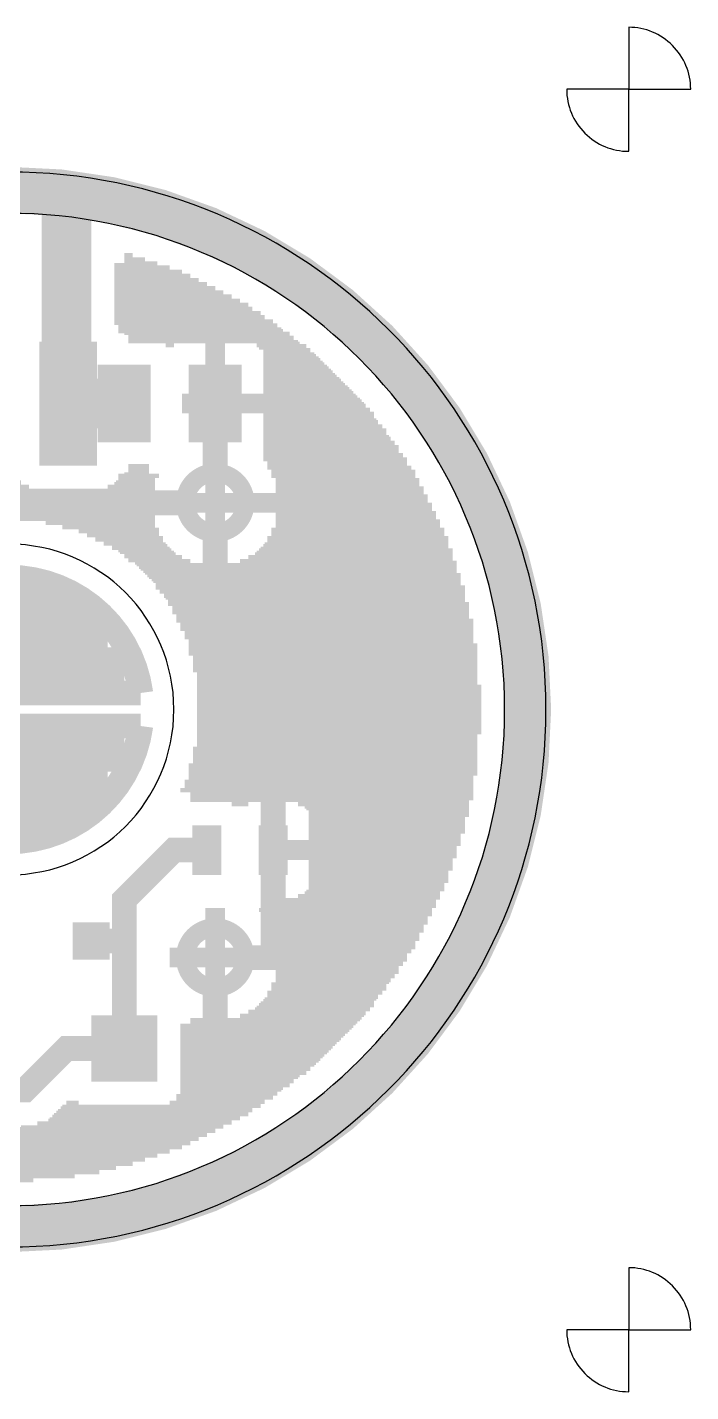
# Model space of a CAD drawing. Extents: x 413 to 603, y 413 to 603.
# Drawn here: x 510.6 to 603.3, y 412.7 to 603.3 of the extents above; entities that cross this region are included whole.
import ezdxf

# ---------------------------------------------------------------- set-up
doc = ezdxf.new("R2010")
doc.units = 0
doc.layers.add('1', color=7, linetype='Continuous')

msp = doc.modelspace()

# ---------------------------------------------------------------- linework, layer by layer
at = {"layer": '1'}
for points in [[(594.590918, 594.590918), (603.25001, 594.590918, 0.414214), (594.590918, 603.25001)], [(594.590918, 594.590918), (585.931826, 594.590918, 0.414214), (594.590918, 585.931826)], [(432.954538, 508, 1), (583.045462, 508, 1)], [(438.727266, 508, 1), (577.272734, 508, 1)], [(484.909089, 508, 1), (531.090911, 508, 1)], [(594.590918, 421.409082), (603.25001, 421.409082, 0.414214), (594.590918, 430.068174)], [(594.590918, 421.409082), (585.931826, 421.409082, 0.414214), (594.590918, 412.74999)]]:
    msp.add_lwpolyline(points, format="xyb", close=True, dxfattribs=at)
for points, const_width in [([(435.480106, 508, 1), (580.519894, 508, 1)], 6.494319), ([(532.678412, 536.863639, 1), (541.048867, 536.863639, 1)], 2.597728), ([(505.402272, 513.772728, 1), (510.597728, 513.772728, 1)], 5.195455), ([(505.402272, 502.227272, 1), (510.597728, 502.227272, 1)], 5.195455), ([(532.678412, 473.363633, 1), (541.048867, 473.363633, 1)], 2.597728)]:
    msp.add_lwpolyline(points, format="xyb", close=True, dxfattribs=dict(at, const_width=const_width))
for points, const_width in [([(516.081819, 550.718186), (516.081819, 579.581825)], 6.927273), ([(524.163638, 570.345461), (525.318184, 570.345461)], 2.770909), ([(524.163638, 561.686369), (524.163638, 570.345461)], 2.770909), ([(524.740911, 560.531823), (524.740911, 570.345461)], 2.770909), ([(525.318184, 560.531823), (525.318184, 570.345461)], 2.770909), ([(524.163638, 569.768188), (527.050002, 569.768188)], 2.770909), ([(524.163638, 569.190915), (528.78182, 569.190915)], 2.770909), ([(524.163638, 568.613642), (530.513639, 568.613642)], 2.770909), ([(525.895456, 560.531823), (525.895456, 569.768188)], 2.770909), ([(526.472729, 560.531823), (526.472729, 569.768188)], 2.770909), ([(527.050002, 560.531823), (527.050002, 569.768188)], 2.770909), ([(527.627275, 560.531823), (527.627275, 569.190915)], 2.770909), ([(528.204547, 560.531823), (528.204547, 569.190915)], 2.770909), ([(528.78182, 560.531823), (528.78182, 569.190915)], 2.770909), ([(529.359093, 560.531823), (529.359093, 568.613642)], 2.770909), ([(529.936366, 559.954551), (529.936366, 568.613642)], 2.770909), ([(530.513639, 559.954551), (530.513639, 568.613642)], 2.770909), ([(524.163638, 568.03637), (532.245457, 568.03637)], 2.770909), ([(524.163638, 567.459097), (533.400003, 567.459097)], 2.770909), ([(524.163638, 566.881824), (534.554548, 566.881824)], 2.770909), ([(531.090911, 559.954551), (531.090911, 568.03637)], 2.770909), ([(531.668184, 560.531823), (531.668184, 568.03637)], 2.770909), ([(532.245457, 560.531823), (532.245457, 568.03637)], 2.770909), ([(532.82273, 560.531823), (532.82273, 567.459097)], 2.770909), ([(533.400003, 560.531823), (533.400003, 567.459097)], 2.770909), ([(533.977275, 560.531823), (533.977275, 566.881824)], 2.770909), ([(534.554548, 560.531823), (534.554548, 566.881824)], 2.770909), ([(524.163638, 566.304551), (535.709094, 566.304551)], 2.770909), ([(524.163638, 565.727278), (536.863639, 565.727278)], 2.770909), ([(524.163638, 565.150006), (538.018185, 565.150006)], 2.770909), ([(524.163638, 564.572733), (539.17273, 564.572733)], 2.770909), ([(535.131821, 560.531823), (535.131821, 566.304551)], 2.770909), ([(535.709094, 560.531823), (535.709094, 566.304551)], 2.770909), ([(536.286366, 560.531823), (536.286366, 565.727278)], 2.770909), ([(536.863639, 496.454544), (536.863639, 565.727278)], 2.770909), ([(537.440912, 560.531823), (537.440912, 565.150006)], 2.770909), ([(538.018185, 560.531823), (538.018185, 565.150006)], 2.770909), ([(538.595458, 560.531823), (538.595458, 564.572733)], 2.770909), ([(539.17273, 560.531823), (539.17273, 564.572733)], 2.770909), ([(524.163638, 563.99546), (540.327276, 563.99546)], 2.770909), ([(524.163638, 563.418187), (541.481822, 563.418187)], 2.770909), ([(524.163638, 562.840915), (542.059094, 562.840915)], 2.770909), ([(539.750003, 560.531823), (539.750003, 563.99546)], 2.770909), ([(540.327276, 560.531823), (540.327276, 563.99546)], 2.770909), ([(540.904549, 560.531823), (540.904549, 563.418187)], 2.770909), ([(541.481822, 560.531823), (541.481822, 563.418187)], 2.770909), ([(542.059094, 560.531823), (542.059094, 562.840915)], 2.770909), ([(524.163638, 562.263642), (543.21364, 562.263642)], 2.770909), ([(524.163638, 561.686369), (543.790913, 561.686369)], 2.770909), ([(524.740911, 561.109096), (544.945458, 561.109096)], 2.770909), ([(542.636367, 559.954551), (542.636367, 562.263642)], 2.770909), ([(543.21364, 559.954551), (543.21364, 562.263642)], 2.770909), ([(543.790913, 559.377278), (543.790913, 561.686369)], 2.770909), ([(544.368185, 558.222732), (544.368185, 561.109096)], 2.770909), ([(544.945458, 542.636367), (544.945458, 561.109096)], 2.770909), ([(524.740911, 560.531823), (545.522731, 560.531823)], 2.770909), ([(529.936366, 559.954551), (531.090911, 559.954551)], 2.770909), ([(542.636367, 559.954551), (546.100004, 559.954551)], 2.770909), ([(543.790913, 559.377278), (547.254549, 559.377278)], 2.770909), ([(544.368185, 558.800005), (547.831822, 558.800005)], 2.770909), ([(545.522731, 541.481822), (545.522731, 560.531823)], 2.770909), ([(546.100004, 540.327276), (546.100004, 559.954551)], 2.770909), ([(546.677277, 496.454544), (546.677277, 559.377278)], 2.770909), ([(547.254549, 496.454544), (547.254549, 559.377278)], 2.770909), ([(547.831822, 496.454544), (547.831822, 558.800005)], 2.770909), ([(544.368185, 558.222732), (548.409095, 558.222732)], 2.770909), ([(544.945458, 557.64546), (549.563641, 557.64546)], 2.770909), ([(544.945458, 557.068187), (550.140913, 557.068187)], 2.770909), ([(548.409095, 495.877272), (548.409095, 558.222732)], 2.770909), ([(548.986368, 495.877272), (548.986368, 557.64546)], 2.770909), ([(549.563641, 495.299999), (549.563641, 557.64546)], 2.770909), ([(550.140913, 494.722726), (550.140913, 557.068187)], 2.770909), ([(544.945458, 556.490914), (550.718186, 556.490914)], 2.770909), ([(544.945458, 555.913641), (551.295459, 555.913641)], 2.770909), ([(544.945458, 555.336368), (551.872732, 555.336368)], 2.770909), ([(550.718186, 494.145453), (550.718186, 556.490914)], 2.770909), ([(551.295459, 460.086359), (551.295459, 555.913641)], 2.770909), ([(551.872732, 460.663632), (551.872732, 555.336368)], 2.770909), ([(544.945458, 554.759096), (552.450004, 554.759096)], 2.770909), ([(544.945458, 554.181823), (553.027277, 554.181823)], 2.770909), ([(544.945458, 553.60455), (553.60455, 553.60455)], 2.770909), ([(544.945458, 553.027277), (554.181823, 553.027277)], 2.770909), ([(552.450004, 461.240904), (552.450004, 554.759096)], 2.770909), ([(553.027277, 461.818177), (553.027277, 554.181823)], 2.770909), ([(553.60455, 462.39545), (553.60455, 553.60455)], 2.770909), ([(554.181823, 462.972723), (554.181823, 553.027277)], 2.770909), ([(516.336281, 550.718186), (524.163638, 550.718186)], 6.927273), ([(544.945458, 552.450004), (554.759096, 552.450004)], 2.770909), ([(544.945458, 551.872732), (555.336368, 551.872732)], 2.770909), ([(544.945458, 551.295459), (555.913641, 551.295459)], 2.770909), ([(554.759096, 463.549996), (554.759096, 552.450004)], 2.770909), ([(555.336368, 464.127268), (555.336368, 551.872732)], 2.770909), ([(555.913641, 464.704541), (555.913641, 551.295459)], 2.770909), ([(532.245457, 550.718186), (556.490914, 550.718186)], 2.770909), ([(536.863639, 539.750003), (536.863639, 550.718186)], 3.463637), ([(544.945458, 550.140913), (557.068187, 550.140913)], 2.770909), ([(544.945458, 549.563641), (557.64546, 549.563641)], 2.770909), ([(556.490914, 465.281814), (556.490914, 550.718186)], 2.770909), ([(557.068187, 465.859087), (557.068187, 550.140913)], 2.770909), ([(557.64546, 466.436359), (557.64546, 549.563641)], 2.770909), ([(544.945458, 548.986368), (557.64546, 548.986368)], 2.770909), ([(544.945458, 548.409095), (558.222732, 548.409095)], 2.770909), ([(544.945458, 547.831822), (558.800005, 547.831822)], 2.770909), ([(558.222732, 467.590905), (558.222732, 548.409095)], 2.770909), ([(558.800005, 468.168178), (558.800005, 547.831822)], 2.770909), ([(544.945458, 547.254549), (559.377278, 547.254549)], 2.770909), ([(544.945458, 546.677277), (559.377278, 546.677277)], 2.770909), ([(544.945458, 546.100004), (559.954551, 546.100004)], 2.770909), ([(544.945458, 545.522731), (560.531823, 545.522731)], 2.770909), ([(559.377278, 468.745451), (559.377278, 547.254549)], 2.770909), ([(559.954551, 469.899996), (559.954551, 546.100004)], 2.770909), ([(560.531823, 470.477269), (560.531823, 545.522731)], 2.770909), ([(544.945458, 544.945458), (561.109096, 544.945458)], 2.770909), ([(544.945458, 544.368185), (561.109096, 544.368185)], 2.770909), ([(544.945458, 543.790913), (561.686369, 543.790913)], 2.770909), ([(561.109096, 471.054542), (561.109096, 544.945458)], 2.770909), ([(561.686369, 472.209087), (561.686369, 543.790913)], 2.770909), ([(544.368185, 543.21364), (562.263642, 543.21364)], 2.770909), ([(544.945458, 542.636367), (562.263642, 542.636367)], 2.770909), ([(545.522731, 542.059094), (562.840915, 542.059094)], 2.770909), ([(562.263642, 472.78636), (562.263642, 543.21364)], 2.770909), ([(562.840915, 473.940906), (562.840915, 542.059094)], 2.770909), ([(524.163638, 539.750003), (527.050002, 539.750003)], 2.770909), ([(524.163638, 530.513639), (524.163638, 539.750003)], 2.770909), ([(524.740911, 540.904549), (527.627275, 540.904549)], 2.770909), ([(524.740911, 529.936366), (524.740911, 540.904549)], 2.770909), ([(524.740911, 540.327276), (527.627275, 540.327276)], 2.770909), ([(525.318184, 529.936366), (525.318184, 540.904549)], 2.770909), ([(525.895456, 529.359093), (525.895456, 540.904549)], 2.770909), ([(526.472729, 528.78182), (526.472729, 540.904549)], 2.770909), ([(527.050002, 528.204547), (527.050002, 540.904549)], 2.770909), ([(527.627275, 540.327276), (527.627275, 540.904549)], 2.770909), ([(545.522731, 541.481822), (563.418187, 541.481822)], 2.770909), ([(546.100004, 540.904549), (563.418187, 540.904549)], 2.770909), ([(546.100004, 540.327276), (563.99546, 540.327276)], 2.770909), ([(546.677277, 539.750003), (563.99546, 539.750003)], 2.770909), ([(563.418187, 474.518178), (563.418187, 541.481822)], 2.770909), ([(563.99546, 475.672724), (563.99546, 540.327276)], 2.770909), ([(495.877272, 538.018185), (510.886364, 538.018185)], 2.770909), ([(497.031817, 538.595458), (509.731818, 538.595458)], 2.770909), ([(509.731818, 535.709094), (509.731818, 538.595458)], 2.770909), ([(510.309091, 535.709094), (510.309091, 538.018185)], 2.770909), ([(510.886364, 535.709094), (510.886364, 538.018185)], 2.770909), ([(521.854547, 538.018185), (527.050002, 538.018185)], 2.770909), ([(521.854547, 532.245457), (521.854547, 538.018185)], 2.770909), ([(522.43182, 531.668184), (522.43182, 538.018185)], 2.770909), ([(523.009092, 538.595458), (527.050002, 538.595458)], 2.770909), ([(523.009092, 531.668184), (523.009092, 538.595458)], 2.770909), ([(523.586365, 539.17273), (527.050002, 539.17273)], 2.770909), ([(523.586365, 531.090911), (523.586365, 539.17273)], 2.770909), ([(546.677277, 539.17273), (564.572733, 539.17273)], 2.770909), ([(546.677277, 538.595458), (564.572733, 538.595458)], 2.770909), ([(546.677277, 538.018185), (565.150006, 538.018185)], 2.770909), ([(564.572733, 476.82727), (564.572733, 539.17273)], 2.770909), ([(565.150006, 477.981815), (565.150006, 538.018185)], 2.770909), ([(475.095451, 536.863639), (565.727278, 536.863639)], 2.770909), ([(482.022725, 536.863639), (533.977275, 536.863639)], 3.463637), ([(488.949998, 537.440912), (527.050002, 537.440912)], 2.770909), ([(488.949998, 536.286366), (527.050002, 536.286366)], 2.770909), ([(511.463637, 535.709094), (511.463637, 537.440912)], 2.770909), ([(512.040909, 535.709094), (512.040909, 537.440912)], 2.770909), ([(512.618182, 535.709094), (512.618182, 537.440912)], 2.770909), ([(513.195455, 535.131821), (513.195455, 537.440912)], 2.770909), ([(513.772728, 535.131821), (513.772728, 537.440912)], 2.770909), ([(514.350001, 535.131821), (514.350001, 537.440912)], 2.770909), ([(514.927273, 535.131821), (514.927273, 537.440912)], 2.770909), ([(515.504546, 534.554548), (515.504546, 537.440912)], 2.770909), ([(516.081819, 534.554548), (516.081819, 537.440912)], 2.770909), ([(516.659092, 534.554548), (516.659092, 537.440912)], 2.770909), ([(517.236365, 534.554548), (517.236365, 537.440912)], 2.770909), ([(517.813637, 533.977275), (517.813637, 537.440912)], 2.770909), ([(518.39091, 533.977275), (518.39091, 537.440912)], 2.770909), ([(518.968183, 533.400003), (518.968183, 537.440912)], 2.770909), ([(519.545456, 533.400003), (519.545456, 537.440912)], 2.770909), ([(520.122728, 532.82273), (520.122728, 537.440912)], 2.770909), ([(520.700001, 532.82273), (520.700001, 537.440912)], 2.770909), ([(521.277274, 532.245457), (521.277274, 537.440912)], 2.770909), ([(546.677277, 537.440912), (565.150006, 537.440912)], 2.770909), ([(546.677277, 536.286366), (565.727278, 536.286366)], 2.770909), ([(565.727278, 479.136361), (565.727278, 536.863639)], 2.770909), ([(488.949998, 535.709094), (527.050002, 535.709094)], 2.770909), ([(513.195455, 535.131821), (527.050002, 535.131821)], 2.770909), ([(515.504546, 534.554548), (527.050002, 534.554548)], 2.770909), ([(517.813637, 533.977275), (527.050002, 533.977275)], 2.770909), ([(544.945458, 488.372725), (544.945458, 496.454544), (536.863639, 504.536363), (536.863639, 533.977275)], 3.463637), ([(546.677277, 535.709094), (566.304551, 535.709094)], 2.770909), ([(546.677277, 535.131821), (566.304551, 535.131821)], 2.770909), ([(546.677277, 534.554548), (566.881824, 534.554548)], 2.770909), ([(546.677277, 533.977275), (566.881824, 533.977275)], 2.770909), ([(566.304551, 480.290906), (566.304551, 535.709094)], 2.770909), ([(566.881824, 481.445452), (566.881824, 534.554548)], 2.770909), ([(518.968183, 533.400003), (527.627275, 533.400003)], 2.770909), ([(520.122728, 532.82273), (527.627275, 532.82273)], 2.770909), ([(521.277274, 532.245457), (528.204547, 532.245457)], 2.770909), ([(527.627275, 527.627275), (527.627275, 533.400003)], 2.770909), ([(528.204547, 527.050002), (528.204547, 532.245457)], 2.770909), ([(545.522731, 532.245457), (568.03637, 532.245457)], 2.770909), ([(545.522731, 496.454544), (545.522731, 532.245457)], 2.770909), ([(546.100004, 533.400003), (567.459097, 533.400003)], 2.770909), ([(546.100004, 496.454544), (546.100004, 533.400003)], 2.770909), ([(546.100004, 532.82273), (567.459097, 532.82273)], 2.770909), ([(567.459097, 482.599997), (567.459097, 533.400003)], 2.770909), ([(568.03637, 483.754543), (568.03637, 532.245457)], 2.770909), ([(522.43182, 531.668184), (528.204547, 531.668184)], 2.770909), ([(523.586365, 531.090911), (528.78182, 531.090911)], 2.770909), ([(524.163638, 530.513639), (529.359093, 530.513639)], 2.770909), ([(528.78182, 526.472729), (528.78182, 531.090911)], 2.770909), ([(529.359093, 525.895456), (529.359093, 530.513639)], 2.770909), ([(544.368185, 530.513639), (568.613642, 530.513639)], 2.770909), ([(544.368185, 496.454544), (544.368185, 530.513639)], 2.770909), ([(544.945458, 531.090911), (568.03637, 531.090911)], 2.770909), ([(544.945458, 479.136361), (544.945458, 531.090911)], 2.770909), ([(545.522731, 531.668184), (568.03637, 531.668184)], 2.770909), ([(568.613642, 485.486361), (568.613642, 530.513639)], 2.770909), ([(524.740911, 529.936366), (529.936366, 529.936366)], 2.770909), ([(525.895456, 529.359093), (530.513639, 529.359093)], 2.770909), ([(526.472729, 528.78182), (531.090911, 528.78182)], 2.770909), ([(529.936366, 524.740911), (529.936366, 529.936366)], 2.770909), ([(530.513639, 524.163638), (530.513639, 529.359093)], 2.770909), ([(531.090911, 523.586365), (531.090911, 528.78182)], 2.770909), ([(542.636367, 528.78182), (569.190915, 528.78182)], 2.770909), ([(542.636367, 496.454544), (542.636367, 528.78182)], 2.770909), ([(543.21364, 529.359093), (568.613642, 529.359093)], 2.770909), ([(543.21364, 496.454544), (543.21364, 529.359093)], 2.770909), ([(543.790913, 529.936366), (568.613642, 529.936366)], 2.770909), ([(543.790913, 496.454544), (543.790913, 529.936366)], 2.770909), ([(569.190915, 487.21818), (569.190915, 528.78182)], 2.770909), ([(527.050002, 528.204547), (532.245457, 528.204547)], 2.770909), ([(527.627275, 527.627275), (533.400003, 527.627275)], 2.770909), ([(528.204547, 527.050002), (569.768188, 527.050002)], 2.770909), ([(528.78182, 526.472729), (569.768188, 526.472729)], 2.770909), ([(531.668184, 522.43182), (531.668184, 528.204547)], 2.770909), ([(532.245457, 521.277274), (532.245457, 528.204547)], 2.770909), ([(532.82273, 520.122728), (532.82273, 527.627275)], 2.770909), ([(533.400003, 518.968183), (533.400003, 527.627275)], 2.770909), ([(533.977275, 517.813637), (533.977275, 527.050002)], 2.770909), ([(534.554548, 515.504546), (534.554548, 527.050002)], 2.770909), ([(535.131821, 513.195455), (535.131821, 527.050002)], 2.770909), ([(535.709094, 496.454544), (535.709094, 527.050002)], 2.770909), ([(536.286366, 496.454544), (536.286366, 527.050002)], 2.770909), ([(537.440912, 496.454544), (537.440912, 527.050002)], 2.770909), ([(538.018185, 496.454544), (538.018185, 527.050002)], 2.770909), ([(538.595458, 496.454544), (538.595458, 527.050002)], 2.770909), ([(539.17273, 495.877272), (539.17273, 527.050002)], 2.770909), ([(539.750003, 495.877272), (539.750003, 527.050002)], 2.770909), ([(540.327276, 527.627275), (569.190915, 527.627275)], 2.770909), ([(540.327276, 495.299999), (540.327276, 527.627275)], 2.770909), ([(540.904549, 495.877272), (540.904549, 527.627275)], 2.770909), ([(541.481822, 528.204547), (569.190915, 528.204547)], 2.770909), ([(541.481822, 495.877272), (541.481822, 528.204547)], 2.770909), ([(542.059094, 496.454544), (542.059094, 528.204547)], 2.770909), ([(569.768188, 488.949998), (569.768188, 527.050002)], 2.770909), ([(501.072727, 524.163638), (514.927273, 524.163638)], 3.463637), ([(529.359093, 525.895456), (569.768188, 525.895456)], 2.770909), ([(529.936366, 525.318184), (570.345461, 525.318184)], 2.770909), ([(529.936366, 524.740911), (570.345461, 524.740911)], 2.770909), ([(570.345461, 490.681816), (570.345461, 525.318184)], 2.770909), ([(530.513639, 524.163638), (570.345461, 524.163638)], 2.770909), ([(531.090911, 523.586365), (570.345461, 523.586365)], 2.770909), ([(531.668184, 523.009092), (570.922734, 523.009092)], 2.770909), ([(570.922734, 492.990908), (570.922734, 523.009092)], 2.770909), ([(519.545456, 521.854547), (496.454544, 521.854547)], 3.463637), ([(531.668184, 522.43182), (570.922734, 522.43182)], 2.770909), ([(532.245457, 521.854547), (570.922734, 521.854547)], 2.770909), ([(532.245457, 521.277274), (570.922734, 521.277274)], 2.770909), ([(532.82273, 520.700001), (571.500006, 520.700001)], 2.770909), ([(571.500006, 495.299999), (571.500006, 520.700001)], 2.770909), ([(494.145453, 519.545456), (521.854547, 519.545456)], 3.463637), ([(532.82273, 520.122728), (571.500006, 520.122728)], 2.770909), ([(533.400003, 519.545456), (571.500006, 519.545456)], 2.770909), ([(533.400003, 518.968183), (571.500006, 518.968183)], 2.770909), ([(521.854547, 517.236365), (494.145453, 517.236365)], 3.463637), ([(533.977275, 518.39091), (571.500006, 518.39091)], 2.770909), ([(533.977275, 517.813637), (571.500006, 517.813637)], 2.770909), ([(534.554548, 517.236365), (572.077279, 517.236365)], 2.770909), ([(572.077279, 498.763635), (572.077279, 517.236365)], 2.770909), ([(491.836362, 514.927273), (524.163638, 514.927273)], 3.463637), ([(534.554548, 516.659092), (572.077279, 516.659092)], 2.770909), ([(534.554548, 516.081819), (572.077279, 516.081819)], 2.770909), ([(534.554548, 515.504546), (572.077279, 515.504546)], 2.770909), ([(535.131821, 514.927273), (572.077279, 514.927273)], 2.770909), ([(535.131821, 514.350001), (572.077279, 514.350001)], 2.770909), ([(535.131821, 513.772728), (572.077279, 513.772728)], 2.770909), ([(535.131821, 513.195455), (572.077279, 513.195455)], 2.770909), ([(491.836362, 512.618182), (524.163638, 512.618182)], 3.463637), ([(535.709094, 512.618182), (572.077279, 512.618182)], 2.770909), ([(535.709094, 512.040909), (572.077279, 512.040909)], 2.770909), ([(535.709094, 511.463637), (572.654552, 511.463637)], 2.770909), ([(572.654552, 504.536363), (572.654552, 511.463637)], 2.770909), ([(489.527271, 510.309091), (526.472729, 510.309091)], 3.463637), ([(535.709094, 510.886364), (572.654552, 510.886364)], 2.770909), ([(535.709094, 510.309091), (572.654552, 510.309091)], 2.770909), ([(535.709094, 509.731818), (572.654552, 509.731818)], 2.770909), ([(535.709094, 509.154546), (572.654552, 509.154546)], 2.770909), ([(535.709094, 508.577273), (572.654552, 508.577273)], 2.770909), ([(535.709094, 508), (572.654552, 508)], 2.770909), ([(535.709094, 507.422727), (572.654552, 507.422727)], 2.770909), ([(489.527271, 505.690909), (526.472729, 505.690909)], 3.463637), ([(535.709094, 506.845454), (572.654552, 506.845454)], 2.770909), ([(535.709094, 506.268182), (572.654552, 506.268182)], 2.770909), ([(535.709094, 505.690909), (572.654552, 505.690909)], 2.770909), ([(491.836362, 503.381818), (524.163638, 503.381818)], 3.463637), ([(535.709094, 505.113636), (572.654552, 505.113636)], 2.770909), ([(535.709094, 504.536363), (572.654552, 504.536363)], 2.770909), ([(535.709094, 503.959091), (572.077279, 503.959091)], 2.770909), ([(535.131821, 502.804545), (572.077279, 502.804545)], 2.770909), ([(535.131821, 496.454544), (535.131821, 502.804545)], 2.770909), ([(535.131821, 502.227272), (572.077279, 502.227272)], 2.770909), ([(535.131821, 501.649999), (572.077279, 501.649999)], 2.770909), ([(535.709094, 503.381818), (572.077279, 503.381818)], 2.770909), ([(524.163638, 501.072727), (491.836362, 501.072727)], 3.463637), ([(534.554548, 500.495454), (572.077279, 500.495454)], 2.770909), ([(534.554548, 496.454544), (534.554548, 500.495454)], 2.770909), ([(534.554548, 499.918181), (572.077279, 499.918181)], 2.770909), ([(535.131821, 501.072727), (572.077279, 501.072727)], 2.770909), ([(494.145453, 498.763635), (521.854547, 498.763635)], 3.463637), ([(533.977275, 498.186363), (571.500006, 498.186363)], 2.770909), ([(533.977275, 496.454544), (533.977275, 498.186363)], 2.770909), ([(534.554548, 499.340908), (572.077279, 499.340908)], 2.770909), ([(534.554548, 498.763635), (572.077279, 498.763635)], 2.770909), ([(521.854547, 496.454544), (494.145453, 496.454544)], 3.463637), ([(533.400003, 497.031817), (571.500006, 497.031817)], 2.770909), ([(533.400003, 496.454544), (533.400003, 497.031817)], 2.770909), ([(533.400003, 496.454544), (571.500006, 496.454544)], 2.770909), ([(533.977275, 497.60909), (571.500006, 497.60909)], 2.770909), ([(539.17273, 495.877272), (541.481822, 495.877272)], 2.770909), ([(548.409095, 495.877272), (571.500006, 495.877272)], 2.770909), ([(496.454544, 494.145453), (519.545456, 494.145453)], 3.463637), ([(549.563641, 495.299999), (571.500006, 495.299999)], 2.770909), ([(550.140913, 494.722726), (570.922734, 494.722726)], 2.770909), ([(550.718186, 494.145453), (570.922734, 494.145453)], 2.770909), ([(501.072727, 491.836362), (514.927273, 491.836362)], 3.463637), ([(551.295459, 493.56818), (570.922734, 493.56818)], 2.770909), ([(551.295459, 492.990908), (570.922734, 492.990908)], 2.770909), ([(551.295459, 492.413635), (570.345461, 492.413635)], 2.770909), ([(551.295459, 491.836362), (570.345461, 491.836362)], 2.770909), ([(551.295459, 491.259089), (570.345461, 491.259089)], 2.770909), ([(551.295459, 490.681816), (570.345461, 490.681816)], 2.770909), ([(519.545456, 475.672724), (524.163638, 475.672724), (524.163638, 481.445452), (531.090911, 488.372725), (536.863639, 488.372725), (535.709094, 488.372725)], 3.463637), ([(539.750003, 473.363633), (544.945458, 473.363633), (544.945458, 488.372725)], 3.463637), ([(543.21364, 488.372725), (569.190915, 488.372725)], 2.770909), ([(551.295459, 490.104544), (569.768188, 490.104544)], 2.770909), ([(551.295459, 489.527271), (569.768188, 489.527271)], 2.770909), ([(551.295459, 488.949998), (569.768188, 488.949998)], 2.770909), ([(551.295459, 487.795453), (569.190915, 487.795453)], 2.770909), ([(551.295459, 487.21818), (569.190915, 487.21818)], 2.770909), ([(551.295459, 486.640907), (568.613642, 486.640907)], 2.770909), ([(551.295459, 486.063634), (568.613642, 486.063634)], 2.770909), ([(551.295459, 485.486361), (568.613642, 485.486361)], 2.770909), ([(551.295459, 484.909089), (568.03637, 484.909089)], 2.770909), ([(550.718186, 482.599997), (567.459097, 482.599997)], 2.770909), ([(550.718186, 459.509086), (550.718186, 482.599997)], 2.770909), ([(551.295459, 484.331816), (568.03637, 484.331816)], 2.770909), ([(551.295459, 483.754543), (568.03637, 483.754543)], 2.770909), ([(551.295459, 483.17727), (567.459097, 483.17727)], 2.770909), ([(548.409095, 480.868179), (566.304551, 480.868179)], 2.770909), ([(548.409095, 457.777268), (548.409095, 480.868179)], 2.770909), ([(548.986368, 458.35454), (548.986368, 480.868179)], 2.770909), ([(549.563641, 481.445452), (566.881824, 481.445452)], 2.770909), ([(549.563641, 458.35454), (549.563641, 481.445452)], 2.770909), ([(550.140913, 482.022725), (566.881824, 482.022725)], 2.770909), ([(550.140913, 458.931813), (550.140913, 482.022725)], 2.770909), ([(536.863639, 450.272721), (536.863639, 480.290906)], 2.770909), ([(543.790913, 480.290906), (566.304551, 480.290906)], 2.770909), ([(544.368185, 479.713634), (544.368185, 480.290906)], 2.770909), ([(544.368185, 479.713634), (565.727278, 479.713634)], 2.770909), ([(544.945458, 479.136361), (565.727278, 479.136361)], 2.770909), ([(545.522731, 477.981815), (545.522731, 480.290906)], 2.770909), ([(546.100004, 476.82727), (546.100004, 480.290906)], 2.770909), ([(546.677277, 456.622722), (546.677277, 480.290906)], 2.770909), ([(547.254549, 456.622722), (547.254549, 480.290906)], 2.770909), ([(547.831822, 457.199995), (547.831822, 480.290906)], 2.770909), ([(545.522731, 478.559088), (565.150006, 478.559088)], 2.770909), ([(545.522731, 477.981815), (565.150006, 477.981815)], 2.770909), ([(546.100004, 477.404542), (564.572733, 477.404542)], 2.770909), ([(546.100004, 476.82727), (564.572733, 476.82727)], 2.770909), ([(524.163638, 460.663632), (524.163638, 475.672724), (519.545456, 475.672724)], 3.463637), ([(546.677277, 476.249997), (563.99546, 476.249997)], 2.770909), ([(546.677277, 475.672724), (563.99546, 475.672724)], 2.770909), ([(546.677277, 475.095451), (563.418187, 475.095451)], 2.770909), ([(530.513639, 473.363633), (562.263642, 473.363633)], 2.770909), ([(546.677277, 474.518178), (563.418187, 474.518178)], 2.770909), ([(546.677277, 473.940906), (562.840915, 473.940906)], 2.770909), ([(546.677277, 472.78636), (562.263642, 472.78636)], 2.770909), ([(546.677277, 472.209087), (561.686369, 472.209087)], 2.770909), ([(546.677277, 471.631815), (561.109096, 471.631815)], 2.770909), ([(479.136361, 470.477269), (479.136361, 456.045449), (487.21818, 447.96363), (528.78182, 447.96363), (536.863639, 456.045449), (536.863639, 470.477269)], 3.463637), ([(546.100004, 469.899996), (559.954551, 469.899996)], 2.770909), ([(546.100004, 456.045449), (546.100004, 469.899996)], 2.770909), ([(546.100004, 469.322723), (559.377278, 469.322723)], 2.770909), ([(546.677277, 471.054542), (561.109096, 471.054542)], 2.770909), ([(546.677277, 470.477269), (560.531823, 470.477269)], 2.770909), ([(544.945458, 467.590905), (558.222732, 467.590905)], 2.770909), ([(544.945458, 454.890904), (544.945458, 467.590905)], 2.770909), ([(545.522731, 468.745451), (559.377278, 468.745451)], 2.770909), ([(545.522731, 455.468177), (545.522731, 468.745451)], 2.770909), ([(545.522731, 468.168178), (558.800005, 468.168178)], 2.770909), ([(543.21364, 465.859087), (557.068187, 465.859087)], 2.770909), ([(543.21364, 453.736358), (543.21364, 465.859087)], 2.770909), ([(543.790913, 466.436359), (557.64546, 466.436359)], 2.770909), ([(543.790913, 454.313631), (543.790913, 466.436359)], 2.770909), ([(544.368185, 467.013632), (557.64546, 467.013632)], 2.770909), ([(544.368185, 454.890904), (544.368185, 467.013632)], 2.770909), ([(533.400003, 448.540903), (533.400003, 464.127268)], 2.770909), ([(533.400003, 463.549996), (554.759096, 463.549996)], 2.770909), ([(533.977275, 449.118176), (533.977275, 463.549996)], 2.770909), ([(534.554548, 449.118176), (534.554548, 463.549996)], 2.770909), ([(535.131821, 449.695449), (535.131821, 463.549996)], 2.770909), ([(535.709094, 449.695449), (535.709094, 463.549996)], 2.770909), ([(536.286366, 450.272721), (536.286366, 463.549996)], 2.770909), ([(537.440912, 450.849994), (537.440912, 463.549996)], 2.770909), ([(538.018185, 450.849994), (538.018185, 463.549996)], 2.770909), ([(538.595458, 451.427267), (538.595458, 463.549996)], 2.770909), ([(539.17273, 451.427267), (539.17273, 463.549996)], 2.770909), ([(539.750003, 452.00454), (539.750003, 463.549996)], 2.770909), ([(540.327276, 464.127268), (555.336368, 464.127268)], 2.770909), ([(540.327276, 452.00454), (540.327276, 464.127268)], 2.770909), ([(540.904549, 452.581813), (540.904549, 464.127268)], 2.770909), ([(541.481822, 464.704541), (555.913641, 464.704541)], 2.770909), ([(541.481822, 452.581813), (541.481822, 464.704541)], 2.770909), ([(542.059094, 453.159085), (542.059094, 464.704541)], 2.770909), ([(542.636367, 465.281814), (556.490914, 465.281814)], 2.770909), ([(542.636367, 453.736358), (542.636367, 465.281814)], 2.770909), ([(533.400003, 462.972723), (554.181823, 462.972723)], 2.770909), ([(533.400003, 462.39545), (553.60455, 462.39545)], 2.770909), ([(533.400003, 461.818177), (553.027277, 461.818177)], 2.770909), ([(503.381818, 454.890904), (510.309091, 454.890904), (516.081819, 460.663632), (524.163638, 460.663632)], 3.463637), ([(533.400003, 461.240904), (552.450004, 461.240904)], 2.770909), ([(533.400003, 460.663632), (551.872732, 460.663632)], 2.770909), ([(533.400003, 460.086359), (551.295459, 460.086359)], 2.770909), ([(533.400003, 459.509086), (550.718186, 459.509086)], 2.770909), ([(533.400003, 458.931813), (550.140913, 458.931813)], 2.770909), ([(533.400003, 458.35454), (549.563641, 458.35454)], 2.770909), ([(533.400003, 457.777268), (548.409095, 457.777268)], 2.770909), ([(533.400003, 457.199995), (547.831822, 457.199995)], 2.770909), ([(533.400003, 456.622722), (547.254549, 456.622722)], 2.770909), ([(533.400003, 456.045449), (546.100004, 456.045449)], 2.770909), ([(532.82273, 454.313631), (543.790913, 454.313631)], 2.770909), ([(532.82273, 448.540903), (532.82273, 454.313631)], 2.770909), ([(533.400003, 455.468177), (545.522731, 455.468177)], 2.770909), ([(533.400003, 454.890904), (544.945458, 454.890904)], 2.770909), ([(516.659092, 443.922721), (516.659092, 452.581813)], 2.770909), ([(531.668184, 452.581813), (541.481822, 452.581813)], 2.770909), ([(531.668184, 447.96363), (531.668184, 452.581813)], 2.770909), ([(532.245457, 453.159085), (542.059094, 453.159085)], 2.770909), ([(532.245457, 447.96363), (532.245457, 453.159085)], 2.770909), ([(532.82273, 453.736358), (543.21364, 453.736358)], 2.770909), ([(514.350001, 450.272721), (536.863639, 450.272721)], 2.770909), ([(514.350001, 443.922721), (514.350001, 450.272721)], 2.770909), ([(514.927273, 450.849994), (538.018185, 450.849994)], 2.770909), ([(514.927273, 443.922721), (514.927273, 450.849994)], 2.770909), ([(515.504546, 451.427267), (539.17273, 451.427267)], 2.770909), ([(515.504546, 443.922721), (515.504546, 451.427267)], 2.770909), ([(516.081819, 452.00454), (517.813637, 452.00454)], 2.770909), ([(516.081819, 443.922721), (516.081819, 452.00454)], 2.770909), ([(517.236365, 443.922721), (517.236365, 452.00454)], 2.770909), ([(517.813637, 444.499994), (517.813637, 452.00454)], 2.770909), ([(518.39091, 444.499994), (518.39091, 451.427267)], 2.770909), ([(518.968183, 444.499994), (518.968183, 451.427267)], 2.770909), ([(519.545456, 444.499994), (519.545456, 451.427267)], 2.770909), ([(520.122728, 444.499994), (520.122728, 451.427267)], 2.770909), ([(520.700001, 444.499994), (520.700001, 451.427267)], 2.770909), ([(521.277274, 445.077266), (521.277274, 451.427267)], 2.770909), ([(521.854547, 445.077266), (521.854547, 451.427267)], 2.770909), ([(522.43182, 445.077266), (522.43182, 451.427267)], 2.770909), ([(523.009092, 445.077266), (523.009092, 451.427267)], 2.770909), ([(523.586365, 445.654539), (523.586365, 451.427267)], 2.770909), ([(524.163638, 445.654539), (524.163638, 451.427267)], 2.770909), ([(524.740911, 445.654539), (524.740911, 451.427267)], 2.770909), ([(525.318184, 445.654539), (525.318184, 451.427267)], 2.770909), ([(525.895456, 446.231812), (525.895456, 451.427267)], 2.770909), ([(526.472729, 446.231812), (526.472729, 451.427267)], 2.770909), ([(527.050002, 446.231812), (527.050002, 451.427267)], 2.770909), ([(527.627275, 446.809085), (527.627275, 451.427267)], 2.770909), ([(528.204547, 446.809085), (528.204547, 451.427267)], 2.770909), ([(528.78182, 446.809085), (528.78182, 451.427267)], 2.770909), ([(529.359093, 447.386358), (529.359093, 451.427267)], 2.770909), ([(529.936366, 447.386358), (529.936366, 451.427267)], 2.770909), ([(530.513639, 452.00454), (540.327276, 452.00454)], 2.770909), ([(530.513639, 447.386358), (530.513639, 452.00454)], 2.770909), ([(531.090911, 447.96363), (531.090911, 452.00454)], 2.770909), ([(509.731818, 448.540903), (533.400003, 448.540903)], 2.770909), ([(509.731818, 443.345448), (509.731818, 448.540903)], 2.770909), ([(510.309091, 443.345448), (510.309091, 448.540903)], 2.770909), ([(510.886364, 443.345448), (510.886364, 448.540903)], 2.770909), ([(511.463637, 443.345448), (511.463637, 448.540903)], 2.770909), ([(512.040909, 449.118176), (534.554548, 449.118176)], 2.770909), ([(512.040909, 443.922721), (512.040909, 449.118176)], 2.770909), ([(512.618182, 443.922721), (512.618182, 449.118176)], 2.770909), ([(513.195455, 443.922721), (513.195455, 449.118176)], 2.770909), ([(513.772728, 449.695449), (535.709094, 449.695449)], 2.770909), ([(513.772728, 443.922721), (513.772728, 449.695449)], 2.770909), ([(483.754543, 447.96363), (532.245457, 447.96363)], 2.770909), ([(485.486361, 447.386358), (530.513639, 447.386358)], 2.770909), ([(487.21818, 446.809085), (528.78182, 446.809085)], 2.770909), ([(488.949998, 446.231812), (527.050002, 446.231812)], 2.770909), ([(490.681816, 445.654539), (525.318184, 445.654539)], 2.770909), ([(492.990908, 445.077266), (523.009092, 445.077266)], 2.770909), ([(495.299999, 444.499994), (520.700001, 444.499994)], 2.770909), ([(498.763635, 443.922721), (517.236365, 443.922721)], 2.770909), ([(504.536363, 443.345448), (511.463637, 443.345448)], 2.770909)]:
    msp.add_lwpolyline(points, dxfattribs=dict(at, const_width=const_width))
for points, const_width in [([(518.356736, 544.079549), (518.356736, 557.356823), (514.315826, 557.356823), (514.315826, 544.079549)], 4.040909), ([(526.010911, 547.139095), (526.010911, 554.297277), (522.316365, 554.297277), (522.316365, 547.139095)], 3.694546), ([(538.710912, 547.139095), (538.710912, 554.297277), (535.016366, 554.297277), (535.016366, 547.139095)], 3.694546), ([(536.719321, 485.919316), (536.719321, 490.826135), (534.698866, 490.826135), (534.698866, 485.919316)], 2.020455), ([(545.955686, 485.919316), (545.955686, 490.826135), (543.935231, 490.826135), (543.935231, 485.919316)], 2.020455), ([(520.844319, 474.37386), (520.844319, 476.971588), (518.246592, 476.971588), (518.246592, 474.37386)], 2.597728), ([(526.472729, 458.35454), (526.472729, 462.972723), (521.854547, 462.972723), (521.854547, 458.35454)], 4.618182)]:
    msp.add_lwpolyline(points, close=True, dxfattribs=dict(at, const_width=const_width))
at = {"layer": '1', "const_width": 3.463637}
for points in [[(489.527271, 510.309091, -0.874998), (526.472729, 510.309091)], [(489.527271, 505.690909, 0.874998), (526.472729, 505.690909)]]:
    msp.add_lwpolyline(points, format="xyb", dxfattribs=at)

doc.saveas('drawing.dxf')
